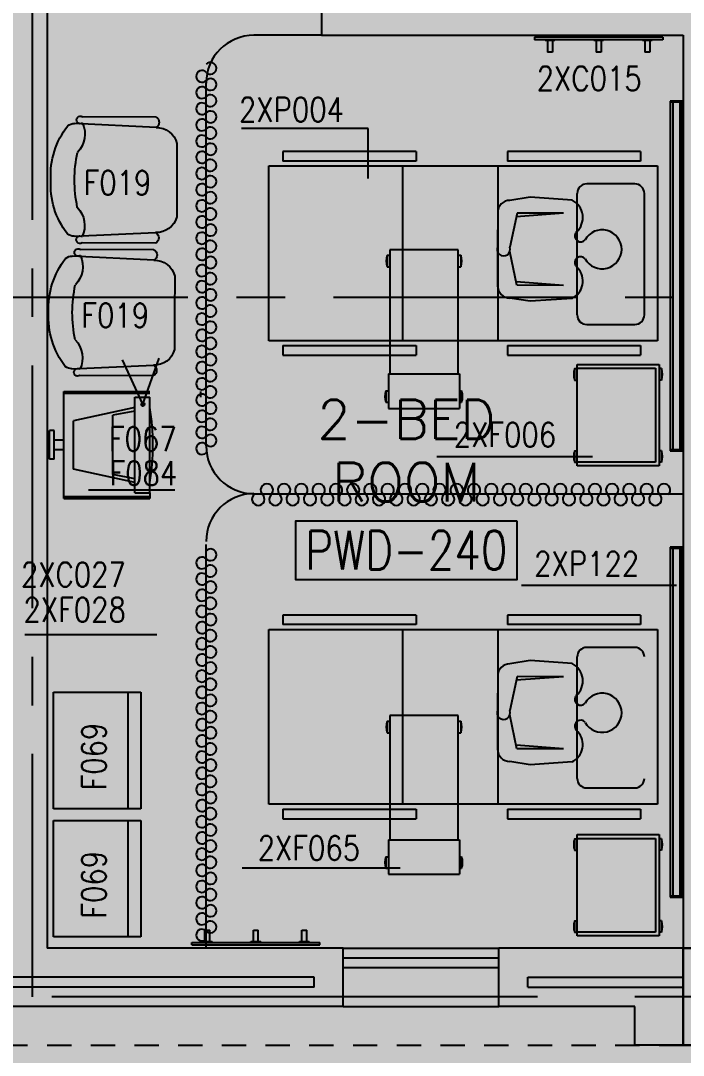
# Model space of a CAD drawing. Extents: x 88852.7 to 88945.7, y 39921.6 to 40001.1.
# Drawn here: x 88906.35 to 88909.76, y 39928.18 to 39933.5 of the extents above; entities that cross this region are included whole.
import ezdxf
from ezdxf.enums import TextEntityAlignment as Align

# ---------------------------------------------------------------- set-up
doc = ezdxf.new("R2010")
doc.units = 0
doc.header["$MEASUREMENT"] = 0
doc.header["$PDMODE"] = 34
for name, pattern in [('CENTER', [2, 1.25, -0.25, 0.25, -0.25]), ('CENTERX2', [4, 2.5, -0.5, 0.5, -0.5]), ('HIDDEN2', [0.1875, 0.125, -0.0625])]:
    doc.linetypes.add(name, pattern=pattern)
doc.layers.get('0').update_dxf_attribs({"linetype": 'CONTINUOUS'})
doc.layers.get('DEFPOINTS').update_dxf_attribs({"linetype": 'CONTINUOUS'})
for name, color, linetype in [('A-TEXT', 7, 'CONTINUOUS'), ('AX-DIM', 4, 'CONTINUOUS'), ('AXES', 11, 'CENTERX2'), ('AXES1', 11, 'CENTER'), ('COL', 2, 'CONTINUOUS'), ('HIDDEN', 9, 'HIDDEN2'), ('INSUL', 4, 'CONTINUOUS'), ('MEDICAL', 4, 'CONTINUOUS'), ('NON-MEDICAL', 4, 'CONTINUOUS'), ('RM-BOX', 4, 'CONTINUOUS'), ('RM-NAME', 2, 'CONTINUOUS'), ('RM-NO', 2, 'CONTINUOUS'), ('WALL', 4, 'CONTINUOUS'), ('WIN', 3, 'CONTINUOUS')]:
    doc.layers.add(name, color=color, linetype=linetype)
doc.styles.add('ROMANS', font='ROMANS.shx', dxfattribs={"width": 0.6})
doc.dimstyles.new('DIM-OUT', dxfattribs={"dimscale": 0, "dimtxt": 0.24, "dimasz": 0.08, "dimexe": 0.02, "dimexo": 0.02, "dimgap": 0.05, "dimtad": 1, "dimdec": 0, "dimlfac": 1000, "dimzin": 0, "dimdsep": 46, "dimtxsty": 'ROMANS', "dimblk1": 'ARCHTICK', "dimblk2": 'ARCHTICK', "dimsah": 1, "dimcen": 0.01, "dimdle": 0.08, "dimclrd": 4, "dimclre": 4, "dimclrt": 2, "dimadec": 0, "dimazin": 0, "dimtp": 2, "dimtm": 2, "dimtfac": 0.114286, "dimtdec": 0, "dimtix": 1, "dimtmove": 2, "dimatfit": 3, "dimldrblk": 'ARCHTICK', "dimfxl": 0, "dimtolj": 1, "dimtzin": 0, "dimarcsym": 0})

# ---------------------------------------------------------------- blocks, each defined once
blk = doc.blocks.new('_ARCHTICK')
at = {"color": 0, "linetype": 'ByBlock', "const_width": 0.15}
blk.add_lwpolyline([(-0.5, -0.5), (0.5, 0.5)], dxfattribs=at)
blk = doc.blocks.new('*D596')
at = {"layer": 'AX-DIM', "color": 4, "lineweight": -2}
for p, q in [((88944.3103, 39928.3096), (88944.3103, 39922.9246)), ((88943.6303, 39928.2296), (88944.3303, 39928.2296)), ((88903.5404, 39923.0046), (88944.3303, 39923.0046))]:
    blk.add_line(p, q, dxfattribs=at)
at = {"layer": 'DEFPOINTS', "color": 0}
for p in [(88943.6103, 39928.2296), (88903.5204, 39923.0046), (88944.3103, 39923.0046)]:
    blk.add_point(p, dxfattribs=at)
at = {"layer": 'AX-DIM', "color": 4, "lineweight": -2, "xscale": 0.08, "yscale": 0.08, "zscale": 0.08}
for p, rotation in [((88944.3103, 39928.2296), 90), ((88944.3103, 39923.0046), 270)]:
    blk.add_blockref('_ARCHTICK', p, dxfattribs=dict(at, rotation=rotation))
at = {"layer": 'AX-DIM', "color": 2, "insert": (88944.1403, 39925.6171), "char_height": 0.24, "attachment_point": 5, "rotation": 90, "style": 'ROMANS'}
blk.add_mtext('\\A1;5225', dxfattribs=at)
blk = doc.blocks.new('RM1')
at = {"layer": 'RM-BOX'}
blk.add_lwpolyline([(569.9, -200), (-569.9, -200), (-569.9, -500), (569.9, -500)], close=True, dxfattribs=at)
at = {"layer": 'RM-NAME', "style": 'ROMANS'}
for tag, p in [('ROOMNAME1', (0, 323.8)), ('ROOMNAME2', (0, 0))]:
    blk.add_attdef(tag, text='', height=200, dxfattribs=at).set_placement(p, align=Align.MIDDLE)
at = {"layer": 'RM-NO', "style": 'ROMANS', "width": 0.8}
blk.add_attdef('ROOMNO', text='', height=200, dxfattribs=at).set_placement((0, -350), align=Align.MIDDLE)

msp = doc.modelspace()

# ---------------------------------------------------------------- linework, layer by layer
at = {"layer": 'AXES'}
msp.add_line((88945.0103, 39928.4796), (88876.9703, 39928.4796), dxfattribs=at)
at = {"layer": 'AXES1'}
for p, q in [((88906.4103, 39928.4796), (88906.4103, 39987.2996)), ((88906.4103, 39928.4796), (88906.4103, 39987.2996)), ((88935.2103, 39932.0796), (88874.5703, 39932.0796)), ((88935.2103, 39932.0796), (88892.9203, 39932.0796)), ((88935.2103, 39932.0796), (88892.9203, 39932.0796))]:
    msp.add_line(p, q, dxfattribs=at)
at = {"layer": 'COL'}
msp.add_lwpolyline([(88910.2603, 39928.7296), (88910.2603, 39928.2296), (88909.7603, 39928.2296), (88909.7603, 39928.7296)], close=True, dxfattribs=at)
at = {"layer": 'HIDDEN'}
msp.add_line((88903.1103, 39928.2296), (88934.9603, 39928.2296), dxfattribs=at)
at = {"layer": 'INSUL'}
for p, q in [((88907.8603, 39928.5796), (88905.0103, 39928.5796)), ((88907.8603, 39928.5296), (88907.8603, 39928.5796)), ((88908.9603, 39928.5296), (88908.9603, 39928.5796)), ((88908.9603, 39928.5796), (88909.7603, 39928.5796)), ((88907.8603, 39928.5296), (88905.0103, 39928.5296)), ((88908.9603, 39928.5296), (88909.7603, 39928.5296))]:
    msp.add_line(p, q, dxfattribs=at)
at = {"layer": 'MEDICAL'}
for p, q in [((88907.8983, 39933.4296), (88907.5502, 39933.4296)), ((88907.3041, 39931.3156), (88907.3041, 39933.1835)), ((88909.7549, 39933.0906), (88909.6918, 39933.0906)), ((88909.6918, 39933.0906), (88909.6918, 39931.2902)), ((88909.7549, 39933.0844), (88909.6918, 39933.0844)), ((88909.7064, 39933.0844), (88909.7064, 39931.2964)), ((88909.7433, 39931.2964), (88909.7433, 39933.0844)), ((88909.7549, 39931.2902), (88909.7549, 39933.0906)), ((88907.6991, 39932.8309), (88907.6991, 39932.7817)), ((88908.3848, 39932.8309), (88907.6991, 39932.8309)), ((88908.3848, 39932.7817), (88907.6991, 39932.7817)), ((88908.3848, 39932.8309), (88908.3848, 39932.7817)), ((88908.8549, 39932.8309), (88908.8549, 39932.7817)), ((88909.5406, 39932.8309), (88908.8549, 39932.8309)), ((88909.5406, 39932.7817), (88908.8549, 39932.7817)), ((88909.5406, 39932.8309), (88909.5406, 39932.7817)), ((88907.6266, 39932.7567), (88909.6266, 39932.7567)), ((88907.6266, 39931.8567), (88907.6266, 39932.7567)), ((88908.3141, 39932.7567), (88908.3141, 39931.8567)), ((88908.8062, 39932.7567), (88908.8062, 39931.8567)), ((88909.6266, 39932.7567), (88909.6266, 39931.8567)), ((88909.5105, 39932.6644), (88909.2631, 39932.6644)), ((88909.2139, 39931.9898), (88909.2139, 39932.6151)), ((88909.5597, 39931.9898), (88909.5597, 39932.6151)), ((88908.6013, 39932.3257), (88908.2494, 39932.3257)), ((88908.2494, 39932.3257), (88908.2494, 39931.6859)), ((88908.6013, 39931.6859), (88908.6013, 39932.3257)), ((88908.2365, 39932.2969), (88908.2365, 39932.2378)), ((88908.2365, 39932.2969), (88908.2494, 39932.2969)), ((88908.6013, 39932.2969), (88908.6157, 39932.2969)), ((88908.6157, 39932.2969), (88908.6157, 39932.2378)), ((88908.2365, 39932.2378), (88908.2494, 39932.2378)), ((88908.6013, 39932.2378), (88908.6157, 39932.2378)), ((88909.2631, 39931.9406), (88909.5105, 39931.9406)), ((88909.6266, 39931.8567), (88907.6266, 39931.8567)), ((88907.6991, 39931.8317), (88908.3848, 39931.8317)), ((88907.6991, 39931.8317), (88907.6991, 39931.7825)), ((88908.3848, 39931.8317), (88908.3848, 39931.7825)), ((88908.8549, 39931.8317), (88909.5406, 39931.8317)), ((88908.8549, 39931.8317), (88908.8549, 39931.7825)), ((88909.5406, 39931.8317), (88909.5406, 39931.7825)), ((88907.6991, 39931.7825), (88908.3848, 39931.7825)), ((88908.8549, 39931.7825), (88909.5406, 39931.7825)), ((88906.9783, 39931.5299), (88906.8736, 39931.7586)), ((88906.9783, 39931.5299), (88907.0632, 39931.7667)), ((88909.2132, 39931.2128), (88909.2132, 39931.7345)), ((88909.2132, 39931.7345), (88909.6364, 39931.7345)), ((88909.2132, 39931.7148), (88909.6167, 39931.7148)), ((88909.6167, 39931.7148), (88909.6167, 39931.2325)), ((88909.6364, 39931.7345), (88909.6364, 39931.2128)), ((88908.2433, 39931.6859), (88908.6075, 39931.6859)), ((88908.2433, 39931.6859), (88908.2433, 39931.5088)), ((88908.6075, 39931.6859), (88908.6075, 39931.5088)), ((88909.201, 39931.7134), (88909.2132, 39931.7134)), ((88909.201, 39931.7134), (88909.201, 39931.6544)), ((88909.6486, 39931.7134), (88909.6364, 39931.7134)), ((88909.6486, 39931.7134), (88909.6486, 39931.6544)), ((88909.201, 39931.6544), (88909.2132, 39931.6544)), ((88909.6486, 39931.6544), (88909.6364, 39931.6544)), ((88906.5717, 39931.596), (88907.0146, 39931.596)), ((88906.5717, 39931.0448), (88906.5717, 39931.596)), ((88906.5717, 39931.5861), (88907.0146, 39931.5861)), ((88906.9373, 39931.0743), (88906.9373, 39931.5665)), ((88906.9373, 39931.5665), (88907.0146, 39931.5665)), ((88907.0146, 39931.0743), (88907.0146, 39931.5665)), ((88907.2763, 39931.5665), (88907.2763, 39931.596)), ((88908.2291, 39931.5988), (88908.2291, 39931.5398)), ((88908.2291, 39931.5988), (88908.2433, 39931.5988)), ((88908.6075, 39931.5988), (88908.6194, 39931.5988)), ((88908.6194, 39931.5988), (88908.6194, 39931.5398)), ((88906.9373, 39931.5138), (88906.6209, 39931.4452)), ((88908.2291, 39931.5398), (88908.2433, 39931.5398)), ((88908.2433, 39931.5088), (88908.6075, 39931.5088)), ((88908.6075, 39931.5398), (88908.6194, 39931.5398)), ((88906.9373, 39931.4951), (88906.8247, 39931.4731)), ((88906.8247, 39931.1677), (88906.8247, 39931.4731)), ((88906.6209, 39931.1956), (88906.6209, 39931.4452)), ((88906.5225, 39931.3942), (88906.498, 39931.3942)), ((88906.498, 39931.2466), (88906.498, 39931.3942)), ((88906.5225, 39931.2466), (88906.5225, 39931.3942)), ((88906.5717, 39931.345), (88906.5225, 39931.345)), ((88906.5717, 39931.2958), (88906.5225, 39931.2958)), ((88909.201, 39931.2907), (88909.2132, 39931.2907)), ((88909.201, 39931.2907), (88909.201, 39931.2316)), ((88909.6486, 39931.2907), (88909.6364, 39931.2907)), ((88909.6486, 39931.2907), (88909.6486, 39931.2316)), ((88909.6918, 39931.2964), (88909.7549, 39931.2964)), ((88909.6918, 39931.2902), (88909.7549, 39931.2902)), ((88906.5225, 39931.2466), (88906.498, 39931.2466)), ((88906.9373, 39931.127), (88906.6209, 39931.1956)), ((88909.201, 39931.2316), (88909.2132, 39931.2316)), ((88909.6167, 39931.2325), (88909.2132, 39931.2325)), ((88909.6364, 39931.2128), (88909.2132, 39931.2128)), ((88909.6486, 39931.2316), (88909.6364, 39931.2316)), ((88906.9373, 39931.1457), (88906.8247, 39931.1677)), ((88906.5717, 39931.0546), (88907.0146, 39931.0546)), ((88906.5717, 39931.0448), (88907.0146, 39931.0448)), ((88906.9373, 39931.0743), (88907.0146, 39931.0743)), ((88907.0146, 39931.0743), (88907.0146, 39931.0448)), ((88907.5502, 39931.0695), (88909.7603, 39931.0695)), ((88907.3041, 39928.7298), (88907.3041, 39930.8082)), ((88909.6918, 39930.7934), (88909.6918, 39928.993)), ((88909.7549, 39930.7934), (88909.6918, 39930.7934)), ((88909.7549, 39930.7872), (88909.6918, 39930.7872)), ((88909.7064, 39930.7872), (88909.7064, 39928.9992)), ((88909.7433, 39928.9992), (88909.7433, 39930.7872)), ((88909.7549, 39928.993), (88909.7549, 39930.7934)), ((88907.6991, 39930.4448), (88907.6991, 39930.3955)), ((88908.3848, 39930.4448), (88907.6991, 39930.4448)), ((88908.3848, 39930.4448), (88908.3848, 39930.3955)), ((88908.8549, 39930.4448), (88908.8549, 39930.3955)), ((88909.5406, 39930.4448), (88908.8549, 39930.4448)), ((88909.5406, 39930.4448), (88909.5406, 39930.3955)), ((88908.3848, 39930.3955), (88907.6991, 39930.3955)), ((88909.5406, 39930.3955), (88908.8549, 39930.3955)), ((88907.6266, 39930.3705), (88909.6266, 39930.3705)), ((88907.6266, 39929.4705), (88907.6266, 39930.3705)), ((88908.3141, 39930.3705), (88908.3141, 39929.4705)), ((88908.8062, 39930.3705), (88908.8062, 39929.4705)), ((88909.6266, 39930.3705), (88909.6266, 39929.4705)), ((88909.5105, 39930.2782), (88909.2631, 39930.2782)), ((88909.2139, 39929.6037), (88909.2139, 39930.229)), ((88908.6013, 39929.9269), (88908.2494, 39929.9269)), ((88908.2494, 39929.9269), (88908.2494, 39929.2871)), ((88908.6013, 39929.2871), (88908.6013, 39929.9269)), ((88908.2365, 39929.8981), (88908.2365, 39929.839)), ((88908.2365, 39929.8981), (88908.2494, 39929.8981)), ((88908.6013, 39929.8981), (88908.6157, 39929.8981)), ((88908.6157, 39929.8981), (88908.6157, 39929.839)), ((88908.2365, 39929.839), (88908.2494, 39929.839)), ((88908.6013, 39929.839), (88908.6157, 39929.839)), ((88909.2631, 39929.5545), (88909.5105, 39929.5545)), ((88909.6266, 39929.4705), (88907.6266, 39929.4705)), ((88907.6991, 39929.4455), (88908.3848, 39929.4455)), ((88907.6991, 39929.4455), (88907.6991, 39929.3963)), ((88908.3848, 39929.4455), (88908.3848, 39929.3963)), ((88908.8549, 39929.4455), (88909.5406, 39929.4455)), ((88908.8549, 39929.4455), (88908.8549, 39929.3963)), ((88909.5406, 39929.4455), (88909.5406, 39929.3963)), ((88907.6991, 39929.3963), (88908.3848, 39929.3963)), ((88908.8549, 39929.3963), (88909.5406, 39929.3963)), ((88908.2433, 39929.2871), (88908.6075, 39929.2871)), ((88908.2433, 39929.2871), (88908.2433, 39929.11)), ((88908.6075, 39929.2871), (88908.6075, 39929.11)), ((88909.201, 39929.293), (88909.2132, 39929.293)), ((88909.201, 39929.293), (88909.201, 39929.2339)), ((88909.2132, 39929.314), (88909.6364, 39929.314)), ((88909.2132, 39928.7924), (88909.2132, 39929.314)), ((88909.2132, 39929.2943), (88909.6167, 39929.2943)), ((88909.6167, 39929.2943), (88909.6167, 39928.8121)), ((88909.6364, 39929.314), (88909.6364, 39928.7924)), ((88909.6486, 39929.293), (88909.6364, 39929.293)), ((88909.6486, 39929.293), (88909.6486, 39929.2339)), ((88909.201, 39929.2339), (88909.2132, 39929.2339)), ((88909.6486, 39929.2339), (88909.6364, 39929.2339)), ((88908.2291, 39929.2), (88908.2291, 39929.141)), ((88908.2291, 39929.2), (88908.2433, 39929.2)), ((88908.6075, 39929.2), (88908.6194, 39929.2)), ((88908.6194, 39929.2), (88908.6194, 39929.141)), ((88908.2291, 39929.141), (88908.2433, 39929.141)), ((88908.2433, 39929.11), (88908.6075, 39929.11)), ((88908.6075, 39929.141), (88908.6194, 39929.141)), ((88909.6918, 39928.9992), (88909.7549, 39928.9992)), ((88909.6918, 39928.993), (88909.7549, 39928.993)), ((88909.201, 39928.8703), (88909.2132, 39928.8703)), ((88909.201, 39928.8703), (88909.201, 39928.8112)), ((88909.6486, 39928.8703), (88909.6364, 39928.8703)), ((88909.6486, 39928.8703), (88909.6486, 39928.8112)), ((88909.201, 39928.8112), (88909.2132, 39928.8112)), ((88909.6167, 39928.8121), (88909.2132, 39928.8121)), ((88909.6364, 39928.7924), (88909.2132, 39928.7924)), ((88909.6486, 39928.8112), (88909.6364, 39928.8112))]:
    msp.add_line(p, q, dxfattribs=at)
at = {"layer": 'MEDICAL', "const_width": 0.000738}
for points in [[(88906.8736, 39931.7357, 1), (88906.8736, 39931.7364, 1)], [(88907.3249, 39931.7442, 1), (88907.3249, 39931.7449, 1)]]:
    msp.add_lwpolyline(points, format="xyb", close=True, dxfattribs=at)
at = {"layer": 'MEDICAL'}
for radius in [0.00868, 0.00533]:
    msp.add_circle((88906.9788, 39931.5295), radius, dxfattribs=at)
for centre, radius, start, end in [((88907.5502, 39933.1835), 0.2461, 90, 180), ((88909.2631, 39932.6151), 0.0492, 90, 180), ((88909.5105, 39932.6151), 0.0492, 0, 90), ((88908.3226, 39932.2674), 0.091, 161.0754, 198.9246), ((88908.5295, 39932.2674), 0.091, 341.0754, 18.9246), ((88909.2631, 39931.9898), 0.0492, 180, 270), ((88909.5105, 39931.9898), 0.0492, 270, 0), ((88909.2872, 39931.6839), 0.091, 161.0754, 198.9246), ((88909.5625, 39931.6839), 0.091, 341.0754, 18.9246), ((88908.3152, 39931.5693), 0.091, 161.0754, 198.9246), ((88908.5333, 39931.5693), 0.091, 341.0754, 18.9246), ((88905.8446, 39931.3204), 1.1858, 350.6153, 9.3847), ((88907.5502, 39931.3156), 0.2461, 180, 270), ((88909.2872, 39931.2612), 0.091, 161.0754, 198.9246), ((88909.5625, 39931.2612), 0.091, 341.0754, 18.9246), ((88907.5502, 39930.8235), 0.2461, 90, 180), ((88909.2631, 39930.229), 0.0492, 90, 180), ((88909.5105, 39930.229), 0.0492, 0, 90), ((88908.3226, 39929.8685), 0.091, 161.0754, 198.9246), ((88908.5295, 39929.8685), 0.091, 341.0754, 18.9246), ((88909.2631, 39929.6037), 0.0492, 180, 270), ((88909.5105, 39929.6037), 0.0492, 270, 0), ((88909.2872, 39929.2635), 0.091, 161.0754, 198.9246), ((88909.5625, 39929.2635), 0.091, 341.0754, 18.9246), ((88908.3152, 39929.1705), 0.091, 161.0754, 198.9246), ((88908.5333, 39929.1705), 0.091, 341.0754, 18.9246), ((88909.2872, 39928.8407), 0.091, 161.0754, 198.9246), ((88909.5625, 39928.8407), 0.091, 341.0754, 18.9246)]:
    msp.add_arc(centre, radius, start, end, dxfattribs=at)
at = {"layer": 'MEDICAL', "color": 15}
for centre, radius, start, end in [((88907.3267, 39933.2595), 0.0302, 223.5684, 136.4316), ((88907.2829, 39933.2178), 0.0302, 43.5684, 316.4316), ((88907.3267, 39933.1762), 0.0302, 223.5684, 136.4316), ((88907.2829, 39933.1345), 0.0302, 43.5684, 316.4316), ((88907.3267, 39933.0928), 0.0302, 223.5684, 136.4316), ((88907.2829, 39933.0512), 0.0302, 43.5684, 316.4316), ((88907.2829, 39932.9679), 0.0302, 43.5684, 316.4316), ((88907.3267, 39933.0095), 0.0302, 223.5684, 136.4316), ((88907.3267, 39932.9262), 0.0302, 223.5684, 136.4316), ((88907.2829, 39932.8846), 0.0302, 43.5684, 316.4316), ((88907.3267, 39932.8429), 0.0302, 223.5684, 136.4316), ((88907.2829, 39932.8012), 0.0302, 43.5684, 316.4316), ((88907.3267, 39932.7596), 0.0302, 223.5684, 136.4316), ((88907.2829, 39932.7179), 0.0302, 43.5684, 316.4316), ((88907.3267, 39932.6763), 0.0302, 223.5684, 136.4316), ((88907.2829, 39932.6346), 0.0302, 43.5684, 316.4316), ((88907.3267, 39932.593), 0.0302, 223.5684, 136.4316), ((88907.2829, 39932.5513), 0.0302, 43.5684, 316.4316), ((88907.3267, 39932.5096), 0.0302, 223.5684, 136.4316), ((88907.2829, 39932.468), 0.0302, 43.5684, 316.4316), ((88907.2829, 39932.3847), 0.0302, 43.5684, 316.4316), ((88907.3267, 39932.4263), 0.0302, 223.5684, 136.4316), ((88907.3267, 39932.343), 0.0302, 223.5684, 136.4316), ((88907.2829, 39932.3014), 0.0302, 43.5684, 316.4316), ((88907.2829, 39932.2181), 0.0302, 43.5684, 316.4316), ((88907.3267, 39932.2597), 0.0302, 223.5684, 136.4316), ((88907.3267, 39932.1764), 0.0302, 223.5684, 136.4316), ((88907.2829, 39932.1347), 0.0302, 43.5684, 316.4316), ((88907.3267, 39932.0931), 0.0302, 223.5684, 136.4316), ((88907.2829, 39932.0514), 0.0302, 43.5684, 316.4316), ((88907.3267, 39932.0098), 0.0302, 223.5684, 136.4316), ((88907.2829, 39931.9681), 0.0302, 43.5684, 316.4316), ((88907.3267, 39931.9265), 0.0302, 223.5684, 136.4316), ((88907.2829, 39931.8848), 0.0302, 43.5684, 316.4316), ((88907.2829, 39931.8015), 0.0302, 43.5684, 316.4316), ((88907.3267, 39931.8431), 0.0302, 223.5684, 136.4316), ((88907.3267, 39931.7598), 0.0302, 223.5684, 136.4316), ((88907.2829, 39931.7182), 0.0302, 43.5684, 316.4316), ((88907.2829, 39931.6349), 0.0302, 43.5684, 316.4316), ((88907.3267, 39931.6765), 0.0302, 223.5684, 136.4316), ((88907.3267, 39931.5932), 0.0302, 223.5684, 136.4316), ((88907.2829, 39931.5515), 0.0302, 43.5684, 316.4316), ((88907.3267, 39931.5099), 0.0302, 223.5684, 136.4316), ((88907.2829, 39931.4682), 0.0302, 43.5684, 316.4316), ((88907.3267, 39931.4266), 0.0302, 223.5684, 136.4316), ((88907.2829, 39931.3849), 0.0302, 43.5684, 316.4316), ((88907.3267, 39931.3433), 0.0302, 223.5684, 136.4316), ((88907.2829, 39931.3016), 0.0302, 43.5684, 316.4316), ((88907.6166, 39931.0883), 0.0322, 313.5684, 226.4316), ((88907.7055, 39931.0883), 0.0322, 313.5684, 226.4316), ((88907.7943, 39931.0883), 0.0322, 313.5684, 226.4316), ((88907.8832, 39931.0883), 0.0322, 313.5684, 226.4316), ((88907.9721, 39931.0883), 0.0322, 313.5684, 226.4316), ((88908.0609, 39931.0883), 0.0322, 313.5684, 226.4316), ((88908.1498, 39931.0883), 0.0322, 313.5684, 226.4316), ((88908.2387, 39931.0883), 0.0322, 313.5684, 226.4316), ((88908.3275, 39931.0883), 0.0322, 313.5684, 226.4316), ((88908.4164, 39931.0883), 0.0322, 313.5684, 226.4316), ((88908.5053, 39931.0883), 0.0322, 313.5684, 226.4316), ((88908.5942, 39931.0883), 0.0322, 313.5684, 226.4316), ((88908.683, 39931.0883), 0.0322, 313.5684, 226.4316), ((88908.7719, 39931.0883), 0.0322, 313.5684, 226.4316), ((88908.8608, 39931.0883), 0.0322, 313.5684, 226.4316), ((88908.9496, 39931.0883), 0.0322, 313.5684, 226.4316), ((88909.0385, 39931.0883), 0.0322, 313.5684, 226.4316), ((88909.1274, 39931.0883), 0.0322, 313.5684, 226.4316), ((88909.2162, 39931.0883), 0.0322, 313.5684, 226.4316), ((88909.3051, 39931.0883), 0.0322, 313.5684, 226.4316), ((88909.394, 39931.0883), 0.0322, 313.5684, 226.4316), ((88909.4828, 39931.0883), 0.0322, 313.5684, 226.4316), ((88909.5717, 39931.0883), 0.0322, 313.5684, 226.4316), ((88909.6606, 39931.0883), 0.0322, 313.5684, 226.4316), ((88907.5722, 39931.0416), 0.0322, 133.5684, 46.4316), ((88907.661, 39931.0416), 0.0322, 133.5684, 46.4316), ((88907.7499, 39931.0416), 0.0322, 133.5684, 46.4316), ((88907.8388, 39931.0416), 0.0322, 133.5684, 46.4316), ((88907.9276, 39931.0416), 0.0322, 133.5684, 46.4316), ((88908.0165, 39931.0416), 0.0322, 133.5684, 46.4316), ((88908.1054, 39931.0416), 0.0322, 133.5684, 46.4316), ((88908.1942, 39931.0416), 0.0322, 133.5684, 46.4316), ((88908.2831, 39931.0416), 0.0322, 133.5684, 46.4316), ((88908.372, 39931.0416), 0.0322, 133.5684, 46.4316), ((88908.4608, 39931.0416), 0.0322, 133.5684, 46.4316), ((88908.5497, 39931.0416), 0.0322, 133.5684, 46.4316), ((88908.6386, 39931.0416), 0.0322, 133.5684, 46.4316), ((88908.7275, 39931.0416), 0.0322, 133.5684, 46.4316), ((88908.8163, 39931.0416), 0.0322, 133.5684, 46.4316), ((88908.9052, 39931.0416), 0.0322, 133.5684, 46.4316), ((88908.9941, 39931.0416), 0.0322, 133.5684, 46.4316), ((88909.0829, 39931.0416), 0.0322, 133.5684, 46.4316), ((88909.1718, 39931.0416), 0.0322, 133.5684, 46.4316), ((88909.2607, 39931.0416), 0.0322, 133.5684, 46.4316), ((88909.3495, 39931.0416), 0.0322, 133.5684, 46.4316), ((88909.4384, 39931.0416), 0.0322, 133.5684, 46.4316), ((88909.5273, 39931.0416), 0.0322, 133.5684, 46.4316), ((88909.6161, 39931.0416), 0.0322, 133.5684, 46.4316), ((88907.3267, 39930.7548), 0.0302, 223.5684, 136.4316), ((88907.2829, 39930.7131), 0.0302, 43.5684, 316.4316), ((88907.2829, 39930.6298), 0.0302, 43.5684, 316.4316), ((88907.3267, 39930.6715), 0.0302, 223.5684, 136.4316), ((88907.3267, 39930.5882), 0.0302, 223.5684, 136.4316), ((88907.2829, 39930.5465), 0.0302, 43.5684, 316.4316), ((88907.2829, 39930.4632), 0.0302, 43.5684, 316.4316), ((88907.3267, 39930.5048), 0.0302, 223.5684, 136.4316), ((88907.3267, 39930.4215), 0.0302, 223.5684, 136.4316), ((88907.2829, 39930.3799), 0.0302, 43.5684, 316.4316), ((88907.3267, 39930.3382), 0.0302, 223.5684, 136.4316), ((88907.2829, 39930.2966), 0.0302, 43.5684, 316.4316), ((88907.3267, 39930.2549), 0.0302, 223.5684, 136.4316), ((88907.2829, 39930.2133), 0.0302, 43.5684, 316.4316), ((88907.3267, 39930.1716), 0.0302, 223.5684, 136.4316), ((88907.2829, 39930.1299), 0.0302, 43.5684, 316.4316), ((88907.3267, 39930.0883), 0.0302, 223.5684, 136.4316), ((88907.2829, 39930.0466), 0.0302, 43.5684, 316.4316), ((88907.3267, 39930.005), 0.0302, 223.5684, 136.4316), ((88907.2829, 39929.9633), 0.0302, 43.5684, 316.4316), ((88907.2829, 39929.88), 0.0302, 43.5684, 316.4316), ((88907.3267, 39929.9217), 0.0302, 223.5684, 136.4316), ((88907.3267, 39929.8383), 0.0302, 223.5684, 136.4316), ((88907.2829, 39929.7967), 0.0302, 43.5684, 316.4316), ((88907.2829, 39929.7134), 0.0302, 43.5684, 316.4316), ((88907.3267, 39929.755), 0.0302, 223.5684, 136.4316), ((88907.3267, 39929.6717), 0.0302, 223.5684, 136.4316), ((88907.2829, 39929.6301), 0.0302, 43.5684, 316.4316), ((88907.3267, 39929.5884), 0.0302, 223.5684, 136.4316), ((88907.2829, 39929.5467), 0.0302, 43.5684, 316.4316), ((88907.3267, 39929.5051), 0.0302, 223.5684, 136.4316), ((88907.2829, 39929.4634), 0.0302, 43.5684, 316.4316), ((88907.3267, 39929.4218), 0.0302, 223.5684, 136.4316), ((88907.2829, 39929.3801), 0.0302, 43.5684, 316.4316), ((88907.2829, 39929.2968), 0.0302, 43.5684, 316.4316), ((88907.3267, 39929.3385), 0.0302, 223.5684, 136.4316), ((88907.3267, 39929.2551), 0.0302, 223.5684, 136.4316), ((88907.2829, 39929.2135), 0.0302, 43.5684, 316.4316), ((88907.2829, 39929.1302), 0.0302, 43.5684, 316.4316), ((88907.3267, 39929.1718), 0.0302, 223.5684, 136.4316), ((88907.3267, 39929.0885), 0.0302, 223.5684, 136.4316), ((88907.2829, 39929.0469), 0.0302, 43.5684, 316.4316), ((88907.3267, 39929.0052), 0.0302, 223.5684, 136.4316), ((88907.2829, 39928.9636), 0.0302, 43.5684, 316.4316), ((88907.3267, 39928.9219), 0.0302, 223.5684, 136.4316), ((88907.2829, 39928.8802), 0.0302, 43.5684, 316.4316), ((88907.3267, 39928.8386), 0.0302, 223.5684, 136.4316), ((88907.2829, 39928.7969), 0.0302, 43.5684, 316.4316)]:
    msp.add_arc(centre, radius, start, end, dxfattribs=at)
at = {"layer": 'NON-MEDICAL'}
for p, q in [((88908.9945, 39933.4195), (88908.9945, 39933.4068)), ((88909.6549, 39933.4195), (88908.9945, 39933.4195)), ((88909.6549, 39933.4195), (88909.6549, 39933.4068)), ((88909.6549, 39933.4068), (88908.9945, 39933.4068)), ((88909.0497, 39933.4068), (88909.0497, 39933.4018)), ((88909.0997, 39933.4018), (88909.0497, 39933.4018)), ((88909.062, 39933.4018), (88909.062, 39933.3433)), ((88909.0874, 39933.4018), (88909.0874, 39933.3433)), ((88909.0997, 39933.4068), (88909.0997, 39933.4018)), ((88909.2997, 39933.4068), (88909.2997, 39933.4018)), ((88909.3497, 39933.4018), (88909.2997, 39933.4018)), ((88909.312, 39933.4018), (88909.312, 39933.3433)), ((88909.3374, 39933.4018), (88909.3374, 39933.3433)), ((88909.3497, 39933.4068), (88909.3497, 39933.4018)), ((88909.5497, 39933.4068), (88909.5497, 39933.4018)), ((88909.5997, 39933.4018), (88909.5497, 39933.4018)), ((88909.562, 39933.4018), (88909.562, 39933.3433)), ((88909.5874, 39933.4018), (88909.5874, 39933.3433)), ((88909.5997, 39933.4068), (88909.5997, 39933.4018)), ((88909.0874, 39933.3433), (88909.062, 39933.3433)), ((88909.3374, 39933.3433), (88909.312, 39933.3433)), ((88909.5874, 39933.3433), (88909.562, 39933.3433)), ((88908.9725, 39932.596), (88908.8678, 39932.5795)), ((88909.1882, 39932.5805), (88908.9725, 39932.596)), ((88908.8049, 39932.5167), (88908.8047, 39932.3428)), ((88908.9043, 39932.5137), (88908.8674, 39932.3393)), ((88909.1441, 39932.5134), (88908.9004, 39932.4954)), ((88909.1441, 39932.5134), (88908.9043, 39932.5137)), ((88908.8046, 39932.313), (88908.8044, 39932.1396)), ((88908.9038, 39932.1423), (88908.8675, 39932.3165)), ((88909.1437, 39932.1421), (88908.9, 39932.1607)), ((88909.1437, 39932.1421), (88908.9038, 39932.1423)), ((88908.9719, 39932.0598), (88908.8672, 39932.0766)), ((88909.1876, 39932.0748), (88908.9719, 39932.0598)), ((88908.9725, 39930.2099), (88908.8678, 39930.1933)), ((88909.1882, 39930.1944), (88908.9725, 39930.2099)), ((88908.8049, 39930.1306), (88908.8047, 39929.9567)), ((88908.9043, 39930.1276), (88908.8674, 39929.9532)), ((88909.1441, 39930.1273), (88908.9004, 39930.1092)), ((88909.1441, 39930.1273), (88908.9043, 39930.1276)), ((88906.5186, 39930.0473), (88906.9686, 39930.0473)), ((88906.5186, 39929.4473), (88906.5186, 39930.0473)), ((88906.9015, 39930.0473), (88906.9015, 39929.4473)), ((88906.9686, 39930.0473), (88906.9686, 39929.4473)), ((88908.8046, 39929.9269), (88908.8044, 39929.7534)), ((88908.9038, 39929.7562), (88908.8675, 39929.9303)), ((88909.1437, 39929.7559), (88908.9, 39929.7746)), ((88909.1437, 39929.7559), (88908.9038, 39929.7562)), ((88908.9719, 39929.6737), (88908.8672, 39929.6905)), ((88909.1876, 39929.6887), (88908.9719, 39929.6737)), ((88906.9686, 39929.4473), (88906.5186, 39929.4473)), ((88906.5186, 39929.3874), (88906.9686, 39929.3874)), ((88906.5186, 39928.7874), (88906.5186, 39929.3874)), ((88906.9015, 39929.3874), (88906.9015, 39928.7874)), ((88906.9686, 39929.3874), (88906.9686, 39928.7874)), ((88906.9686, 39928.7874), (88906.5186, 39928.7874)), ((88907.2973, 39928.8222), (88907.3227, 39928.8222)), ((88907.2973, 39928.7637), (88907.2973, 39928.8222)), ((88907.3227, 39928.7637), (88907.3227, 39928.8222)), ((88907.5473, 39928.7637), (88907.5473, 39928.8222)), ((88907.5473, 39928.8222), (88907.5727, 39928.8222)), ((88907.5727, 39928.7637), (88907.5727, 39928.8222)), ((88907.7973, 39928.7637), (88907.7973, 39928.8222)), ((88907.7973, 39928.8222), (88907.8227, 39928.8222)), ((88907.8227, 39928.7637), (88907.8227, 39928.8222)), ((88907.2298, 39928.746), (88907.2298, 39928.7587)), ((88907.2298, 39928.7587), (88907.8902, 39928.7587)), ((88907.2298, 39928.746), (88907.8902, 39928.746)), ((88907.285, 39928.7637), (88907.335, 39928.7637)), ((88907.285, 39928.7587), (88907.285, 39928.7637)), ((88907.335, 39928.7587), (88907.335, 39928.7637)), ((88907.535, 39928.7637), (88907.585, 39928.7637)), ((88907.535, 39928.7587), (88907.535, 39928.7637)), ((88907.585, 39928.7587), (88907.585, 39928.7637)), ((88907.785, 39928.7587), (88907.785, 39928.7637)), ((88907.785, 39928.7637), (88907.835, 39928.7637)), ((88907.835, 39928.7587), (88907.835, 39928.7637)), ((88907.8902, 39928.746), (88907.8902, 39928.7587))]:
    msp.add_line(p, q, dxfattribs=at)
at = {"layer": 'NON-MEDICAL', "extrusion": (0, 0, -1)}
for p, q in [((88907.0463, 39933.0081), (88906.668, 39933.0094)), ((88907.0461, 39932.9541), (88906.6264, 39932.975)), ((88907.154, 39932.8726), (88907.1533, 39932.6835)), ((88907.1533, 39932.6835), (88907.1527, 39932.4943)), ((88906.6245, 39932.3955), (88907.0443, 39932.4136)), ((88907.0441, 39932.3595), (88906.6658, 39932.3608)), ((88907.0351, 39932.3256), (88906.6568, 39932.3269)), ((88907.035, 39932.2716), (88906.6152, 39932.2925)), ((88907.1428, 39932.1901), (88907.1421, 39932.001)), ((88907.1421, 39932.001), (88907.1415, 39931.8118)), ((88906.6133, 39931.713), (88907.0331, 39931.7311)), ((88907.0329, 39931.677), (88906.6546, 39931.6783))]:
    msp.add_line(p, q, dxfattribs=at)
for centre, radius, start, end in [((-88906.6567, 39932.9935), 0.0195, 235.0399, 125.3517), ((-88907.0322, 39932.9811), 0.0304, 117.6172, 242.7745), ((-88906.9161, 39932.709), 0.412, 356.7526, 38.1488), ((-88906.6244, 39932.9241), 0.051, 50.6561, 92.2836), ((-88906.5451, 39932.9209), 0.1352, 155.2723, 224.1634), ((-88907.0493, 39932.8461), 0.108, 88.3354, 165.796), ((-88907.377, 39932.673), 0.7509, 0.9393, 11.8186), ((-88906.9159, 39932.6595), 0.412, 322.2429, 3.6391), ((-88907.3771, 39932.6924), 0.7509, 348.573, 359.4524), ((-88906.5435, 39932.4502), 0.1352, 136.2282, 205.1193), ((-88907.0482, 39932.5215), 0.108, 194.5956, 272.0562), ((-88906.6228, 39932.4464), 0.051, 268.108, 309.7355), ((-88907.0302, 39932.3866), 0.0304, 117.6172, 242.7745), ((-88906.6546, 39932.3768), 0.0195, 235.0399, 125.3517), ((-88906.6455, 39932.311), 0.0195, 235.0399, 125.3517), ((-88907.021, 39932.2986), 0.0304, 117.6172, 242.7745), ((-88906.9049, 39932.0265), 0.412, 356.7526, 38.1488), ((-88906.6132, 39932.2416), 0.051, 50.6561, 92.2836), ((-88906.5339, 39932.2384), 0.1352, 155.2723, 224.1634), ((-88907.0381, 39932.1636), 0.108, 88.3354, 165.796), ((-88907.3658, 39931.9905), 0.7509, 0.9393, 11.8186), ((-88906.9047, 39931.977), 0.412, 322.2429, 3.6391), ((-88907.3659, 39932.0099), 0.7509, 348.573, 359.4524), ((-88906.5323, 39931.7677), 0.1352, 136.2282, 205.1193), ((-88907.037, 39931.839), 0.108, 194.5956, 272.0562), ((-88906.6116, 39931.7639), 0.051, 268.108, 309.7355), ((-88906.6434, 39931.6943), 0.0195, 235.0399, 125.3517), ((-88907.019, 39931.7041), 0.0304, 117.6172, 242.7745)]:
    msp.add_arc(centre, radius, start, end, dxfattribs=at)
at = {"layer": 'NON-MEDICAL'}
for centre, radius, start, end in [((88908.8677, 39932.5166), 0.0629, 89.9323, 179.9323), ((88909.1435, 39932.4912), 0.0998, 311.4626, 63.4214), ((88909.2319, 39932.396), 0.0299, 150.832, 319.8886), ((88909.2466, 39932.388), 0.0466, 127.4577, 150.9818), ((88909.3424, 39932.3275), 0.1006, 209.236, 150.6286), ((88908.8353, 39932.3279), 0.0341, 154.007, 19.6948), ((88909.2317, 39932.2592), 0.0299, 39.976, 209.0326), ((88909.1431, 39932.1642), 0.0998, 296.4431, 41.4207), ((88909.2464, 39932.2672), 0.0466, 208.8828, 232.4069), ((88908.8673, 39932.1395), 0.0629, 179.9323, 269.9323), ((88908.8677, 39930.1305), 0.0629, 89.9323, 179.9323), ((88909.1435, 39930.1051), 0.0998, 311.4626, 63.4214), ((88909.2319, 39930.0099), 0.0299, 150.832, 319.8886), ((88909.2466, 39930.0019), 0.0466, 127.4577, 150.9818), ((88909.3424, 39929.9414), 0.1006, 209.236, 150.6286), ((88908.8353, 39929.9417), 0.0341, 154.007, 19.6948), ((88909.2317, 39929.8731), 0.0299, 39.976, 209.0326), ((88909.2464, 39929.8811), 0.0466, 208.8828, 232.4069), ((88909.1431, 39929.7781), 0.0998, 296.4431, 41.4207), ((88908.8673, 39929.7534), 0.0629, 179.9323, 269.9323)]:
    msp.add_arc(centre, radius, start, end, dxfattribs=at)
at = {"layer": 'WALL'}
for p, q in [((88906.4853, 39935.3796), (88906.4853, 39928.7296)), ((88907.8983, 39933.6796), (88907.8983, 39933.4296)), ((88907.8983, 39933.4296), (88909.7603, 39933.4296)), ((88909.7603, 39933.4296), (88909.7603, 39928.7296)), ((88908.0103, 39928.7296), (88906.4853, 39928.7296)), ((88908.0103, 39928.4296), (88908.0103, 39928.7296)), ((88908.8103, 39928.4296), (88908.8103, 39928.7296)), ((88909.7603, 39928.7296), (88908.8103, 39928.7296)), ((88908.0103, 39928.4296), (88904.8603, 39928.4296)), ((88909.5103, 39928.4296), (88908.8103, 39928.4296)), ((88909.5103, 39928.2296), (88909.5103, 39928.4296)), ((88910.5103, 39928.2296), (88909.5103, 39928.2296))]:
    msp.add_line(p, q, dxfattribs=at)
at = {"layer": 'WALL', "linetype": 'ByBlock', "ltscale": 0.3}
msp.add_lwpolyline([(88909.7603, 39928.2296), (88910.2603, 39928.2296), (88910.2603, 39928.7296), (88909.7603, 39928.7296)], close=True, dxfattribs=at)
at = {"layer": 'WIN'}
for p, q in [((88908.0103, 39928.7296), (88908.8103, 39928.7296)), ((88908.0103, 39928.6796), (88908.8103, 39928.6796)), ((88908.0103, 39928.6296), (88908.8103, 39928.6296)), ((88908.0103, 39928.4296), (88908.8103, 39928.4296))]:
    msp.add_line(p, q, dxfattribs=at)

# ---------------------------------------------------------------- block references
at = {"layer": 'RM-NAME', "xscale": 0.001000000003841706, "yscale": 0.000999999996565748, "zscale": 0.001}
msp.add_blockref('RM1', (88908.3348, 39931.1284), dxfattribs=at).add_auto_attribs({'ROOMNO': 'PWD-240', 'ROOMNAME2': 'ROOM', 'ROOMNAME1': '2-BED'})

# ---------------------------------------------------------------- texts
at = {"layer": 'A-TEXT', "color": 7, "ltscale": 400, "style": 'ROMANS', "width": 0.833974}
for s, p in [('2XC015', (88909.0055, 39933.1444)), ('2XP004', (88907.473, 39932.9842)), ('F019', (88906.6736, 39932.6075)), ('F019', (88906.6624, 39931.9251)), ('F067', (88906.8041, 39931.2885)), ('2XF006', (88908.5786, 39931.3102)), ('F084', (88906.8072, 39931.1126)), ('2XP122', (88908.9925, 39930.6462)), ('2XC027', (88906.3506, 39930.5905)), ('2XF028', (88906.364, 39930.4096)), ('2XF065', (88907.5695, 39929.1827))]:
    msp.add_text(s, height=0.125, dxfattribs=at).set_placement(p)
for p in [(88906.7888, 39929.5418), (88906.7888, 39928.8819)]:
    msp.add_text('F069', height=0.125, rotation=90, dxfattribs=at).set_placement(p)

# ---------------------------------------------------------------- dimensions: what is measured, and where the dimension line sits
at = {"layer": 'AX-DIM'}
dim = msp.add_linear_dim(base=(88944.3103, 39923.0046), p1=(88943.6103, 39928.2296), p2=(88903.5204, 39923.0046), angle=270, dimstyle='DIM-OUT', override={"dimscale": 1}, dxfattribs=at)
dim.commit()
dim.dimension.update_dxf_attribs({"geometry": '*D596', "text_midpoint": (88944.1403, 39925.6171)})

# ---------------------------------------------------------------- leaders
at = {"layer": 'A-TEXT'}
for points in [[(88908.1385, 39932.6926), (88908.1385, 39932.95), (88907.4855, 39932.95)], [(88909.2922, 39931.2596), (88908.4923, 39931.2596)], [(88906.6993, 39931.0897), (88907.1434, 39931.0897)], [(88909.7253, 39930.5975), (88908.9275, 39930.5975)], [(88907.0512, 39930.3423), (88906.3713, 39930.3423)], [(88908.3035, 39929.142), (88907.4891, 39929.142)]]:
    msp.add_leader(points, dimstyle='DIM-OUT', override={"dimscale": 1, "dimasz": 40}, dxfattribs=at)

doc.saveas('drawing.dxf')
